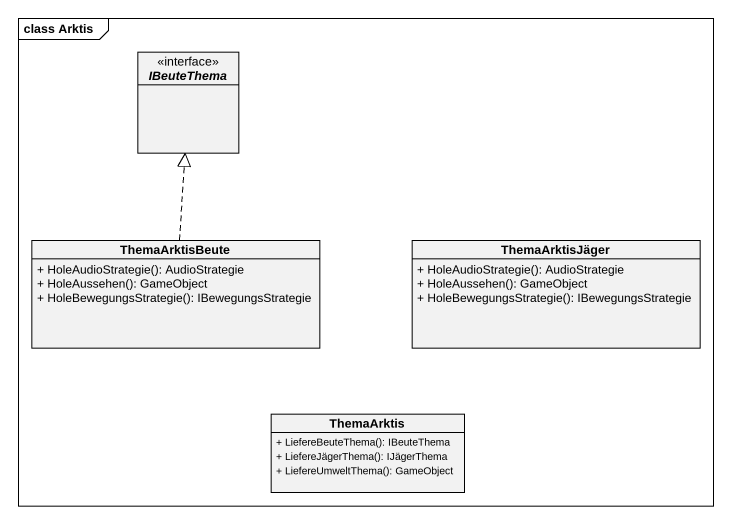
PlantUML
@startuml
mainframe class Arktis
hide circle
hide empty members
skinparam classAttributeIconSize 0
interface IBeuteThema
class ThemaArktisBeute {
  + HoleAudioStrategie(): AudioStrategie
  + HoleAussehen(): GameObject
  + HoleBewegungsStrategie(): IBewegungsStrategie
}
class ThemaArktisJäger {
  + HoleAudioStrategie(): AudioStrategie
  + HoleAussehen(): GameObject
  + HoleBewegungsStrategie(): IBewegungsStrategie
}
class ThemaArktis {
  + LiefereBeuteThema(): IBeuteThema
  + LiefereJägerThema(): IJägerThema
  + LiefereUmweltThema(): GameObject
}
ThemaArktisBeute .up.|> IBeuteThema
@enduml
